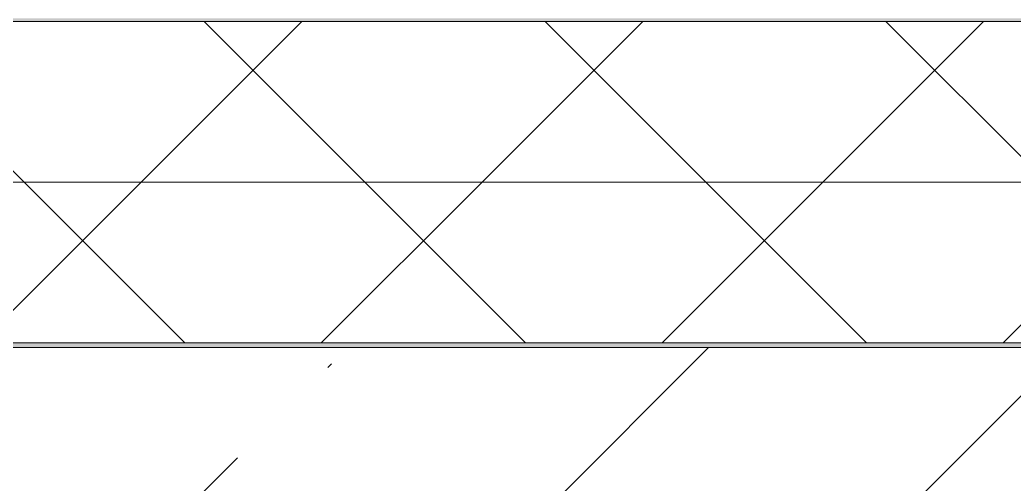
# Model space of a CAD drawing. Header units: millimetres. Extents: x -515342 to 330399, y -224905 to 507333.
# Drawn here: x 262423 to 263042, y 91216 to 91505 of the extents above; entities that cross this region are included whole.
import ezdxf

# ---------------------------------------------------------------- set-up
doc = ezdxf.new("R2010")
doc.units = ezdxf.units.MM
doc.layers.add('Крыша', color=7, linetype='Continuous', lineweight=0)
doc.layers.add('Перекрытие', color=7, linetype='Continuous', lineweight=0)
pattern_1 = [(45, (255037.12, 95610.5), (-106.066, 106.066), []), (135, (255037.12, 95610.5), (-106.066, -106.066), [])]

msp = doc.modelspace()

# ---------------------------------------------------------------- hatches: boundary and pattern name
at = {"layer": 'Крыша'}
for points in [[(264967.6058, 91504.3929), (264967.6058, 91506.3929), (262054.7706, 91506.3929), (262054.7706, 91504.3929), (264154.0159, 91504.3929)], [(264154.0159, 91301.3929), (264967.6058, 91301.3929), (264967.6058, 91304.3929), (262054.7706, 91304.3929), (262054.7706, 91301.3929), (263725.5092, 91301.3929)]]:
    msp.add_hatch(color=256, dxfattribs=at).paths.add_polyline_path(points)
h = msp.add_hatch(dxfattribs=at)
h.set_pattern_fill('FP_41', color=256, style=0, pattern_type=2)
h.set_pattern_definition(pattern_1)
h.paths.add_polyline_path([(264967.6058, 91404.3929), (264967.6058, 91504.3929), (262054.7706, 91504.3929), (262054.7706, 91404.3929), (264154.0159, 91404.3929)])
h = msp.add_hatch(dxfattribs=at)
h.set_pattern_fill('FP_41', color=256, style=0, pattern_type=2)
h.set_pattern_definition(pattern_1)
h.paths.add_polyline_path([(264967.6058, 91304.3929), (264967.6058, 91404.3929), (262054.7706, 91404.3929), (262054.7706, 91304.3929), (264154.0159, 91304.3929)])
at = {"layer": 'Перекрытие'}
h = msp.add_hatch(dxfattribs=at)
h.set_pattern_fill('FP_37', color=256, style=0, pattern_type=2)
h.set_pattern_definition([(45, (255037.12, 95610.5), (-224.506, 224.506), []), (45, (255261.63, 95610.5), (-224.506, 224.506), [396.875, -79.375, 3.353, -76.022])])
h.paths.add_polyline_path([(258884.7107, 91081.3929), (263684.7706, 91081.3929), (263684.7706, 91301.3929), (258884.7107, 91301.3929), (258884.7107, 91150.175)])

# ---------------------------------------------------------------- linework, layer by layer
at = {"layer": 'Крыша'}
for p, q in [((258884.7107, 91504.3929), (264967.6058, 91504.3929)), ((258884.7107, 91404.3929), (264967.6058, 91404.3929)), ((258884.7107, 91304.3929), (264967.6058, 91304.3929))]:
    msp.add_line(p, q, dxfattribs=at)
at = {"layer": 'Перекрытие'}
msp.add_line((263684.7706, 91301.3929), (251984.7107, 91301.3929), dxfattribs=at)

doc.saveas('drawing.dxf')
